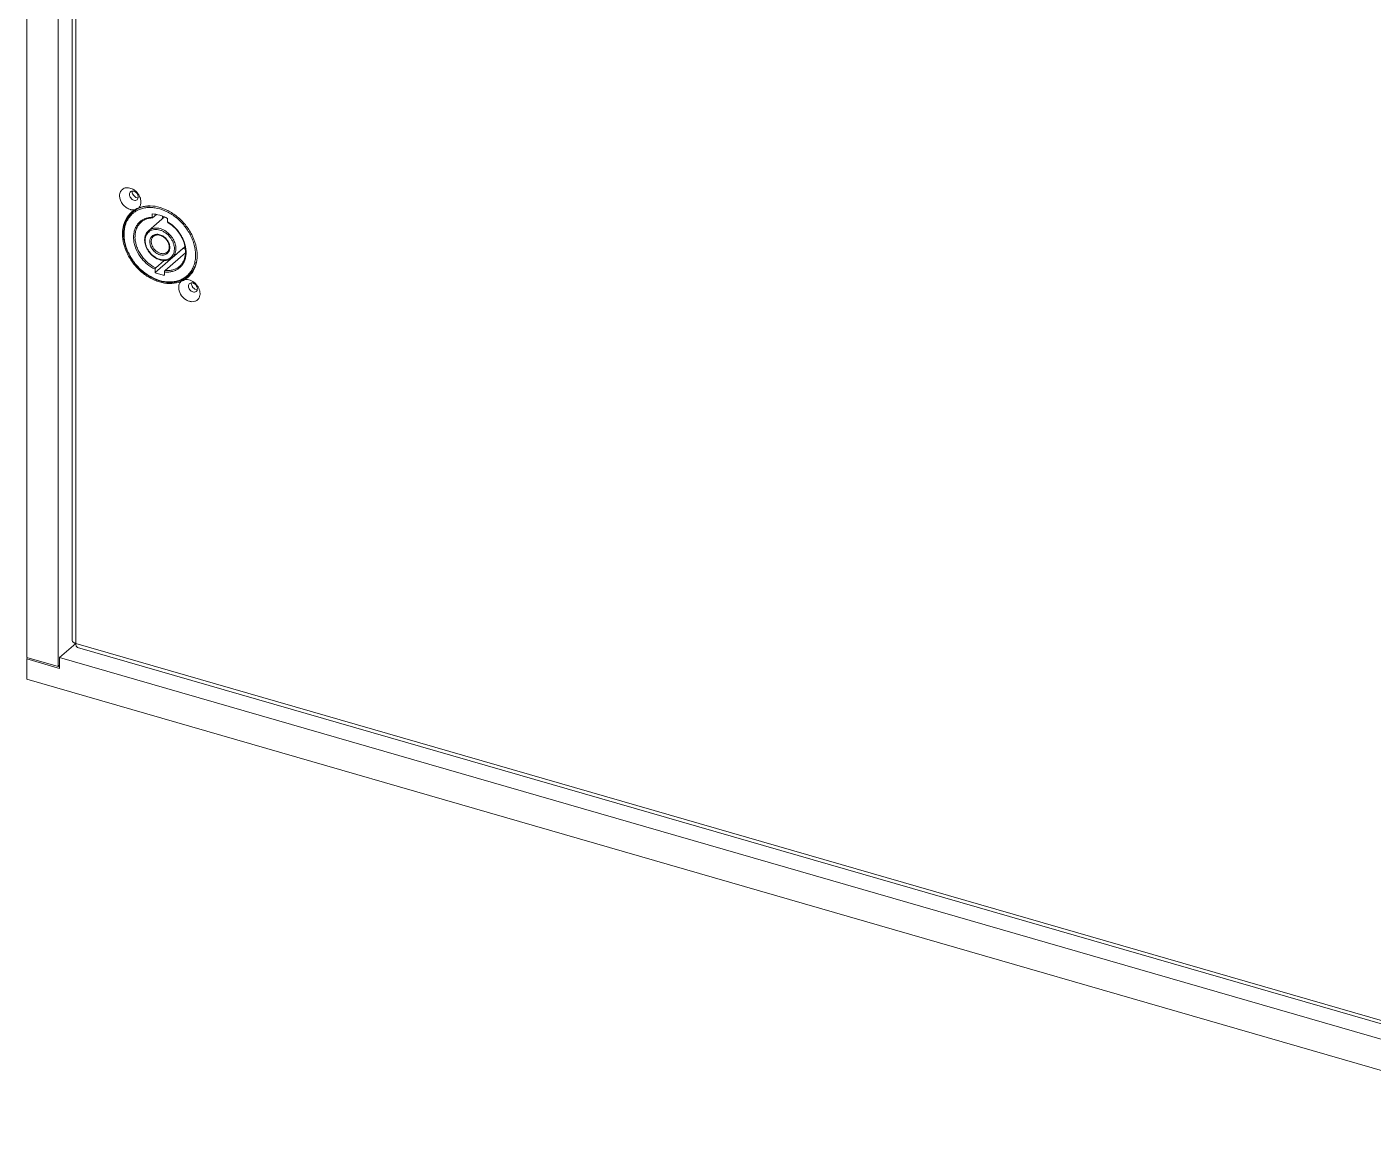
# Model space of a CAD drawing. Header units: millimetres. Extents: x 0 to 4009, y 0 to 2835.
# Drawn here: x 1597.1 to 1972, y 1770.7 to 2077.8 of the extents above; entities that cross this region are included whole.
import ezdxf

# ---------------------------------------------------------------- set-up
doc = ezdxf.new("R2010")
doc.units = ezdxf.units.MM
doc.layers.get('0').update_dxf_attribs({"lineweight": 13})

msp = doc.modelspace()

# ---------------------------------------------------------------- linework, layer by layer
for p, q in [((1609.71, 1907.04), (1609.71, 2367.76)), ((1610.71, 1906.17), (1610.71, 2366.9)), ((1597.09, 1902.31), (1597.09, 2116.22)), ((1605.75, 2113.72), (1605.75, 1899.81)), ((1626.52, 2026.25), (1627.37, 2026.99)), ((1630.97, 2021.11), (1635.39, 2024.94)), ((1631.93, 2024.82), (1631.93, 2025.76)), ((1632.08, 2024.68), (1633.18, 2025.63)), ((1636.26, 2024.51), (1636.26, 2023.57)), ((1624.14, 2020.17), (1624.14, 2020.08)), ((1630.03, 2018.47), (1630.02, 2018.38)), ((1632.8, 2009.45), (1640.55, 2016.16)), ((1635.54, 2010.02), (1641.25, 2014.96)), ((1637.52, 2013.55), (1641.1, 2016.65)), ((1638.16, 2015.94), (1638.16, 2016.03)), ((1640.55, 2016.16), (1640.55, 2016.17)), ((1644.05, 2014.24), (1644.05, 2014.33)), ((1632.8, 2009.45), (1632.8, 2010.38)), ((1635.3, 2012.81), (1632.95, 2010.77)), ((1635.39, 2009.63), (1635.39, 2008.7)), ((1641.09, 2007.5), (1641.95, 2008.13)), ((1641.97, 2008.41), (1642.82, 2009.15)), ((1610.69, 1906.19), (1606.18, 1902.28)), ((2021.21, 1787.67), (1610.71, 1906.17)), ((2021.65, 1786.62), (1611.16, 1905.12)), ((1597.09, 1902.31), (1605.75, 1899.81)), ((1597.09, 1901.88), (1597.19, 1902.28)), ((1597.09, 1901.88), (1606.18, 1899.25)), ((1597.09, 1896.25), (1597.09, 1901.88)), ((1606.18, 1902.28), (2022.74, 1782.03)), ((1606.18, 1899.25), (1606.18, 1902.28)), ((1605.75, 1899.81), (1606.18, 1900.19)), ((2031.83, 1770.75), (1597.09, 1896.25))]:
    msp.add_line(p, q)
for centre, radius, start, end in [((1624.45, 2028.73), 4.45, 26.5547, 37.8634), ((1630.84, 2020.97), 6.52, 130.7109, 143.1242), ((1631.79, 2021.92), 6.93, 141.6586, 144.4018), ((1630.96, 2021.13), 6.78, 132.4076, 134.8315), ((1630.68, 2021.14), 6.79, 129.1151, 130.9114), ((1630.94, 2021.15), 6.76, 130.8938, 132.4068), ((1630.68, 2021.15), 6.78, 124.8009, 129.1148), ((1630.87, 2021.23), 6.65, 123.6552, 130.8942), ((1630.8, 2021), 6.47, 127.7249, 130.6904), ((1630.67, 2021.16), 6.77, 121.8668, 124.7992), ((1630.84, 2020.96), 6.53, 120.0337, 127.7177), ((1626.72, 2029.19), 2.31, 277.6442, 279.4333), ((1630.95, 2021.11), 6.78, 116.4324, 123.6595), ((1630.91, 2020.84), 6.67, 116.4497, 120.055), ((1631.03, 2020.95), 6.97, 113.4121, 116.4559), ((1630.97, 2020.71), 6.81, 112.2798, 116.4518), ((1642.83, 2026.03), 8.05, 186.1339, 190.5867), ((1633.56, 2020.21), 9.86, 174.0756, 180.0505), ((1631.07, 2014.9), 10.1, 58.3273, 59.1032), ((1634.4, 2019.37), 7.22, 180.0081, 183.5357), ((1634.29, 2018.06), 2.57, 180.0064, 182.2004), ((1634.29, 2016.08), 4.29, 358.6996, 0.0023), ((1644.68, 2025.37), 10.09, 245.8125, 249.93), ((1637.35, 2013.45), 6.54, 298.9347, 307.7153), ((1637.39, 2013.4), 6.47, 307.7249, 310.6904), ((1637.53, 2013.54), 6.78, 306.8753, 309.3884), ((1637.36, 2013.42), 6.5, 310.7014, 319.0996), ((1638.44, 2014.24), 6.92, 297.2956, 300.0787), ((1637.55, 2013.52), 6.75, 309.3893, 310.893), ((1638.47, 2014.18), 6.85, 300.0828, 301.2896), ((1637.5, 2013.27), 6.8, 310.9116, 312.7426), ((1642.72, 2006.42), 2.02, 106.4505, 110.7051), ((1638.49, 2014.16), 6.82, 301.2885, 304.9379), ((1637.49, 2013.28), 6.82, 312.7439, 316.1598), ((1637.31, 2013.47), 6.58, 319.0964, 321.2558), ((1637.45, 2013.32), 6.87, 316.1681, 322.9272), ((1637.39, 2013.36), 6.94, 322.926, 324.7849), ((1642.52, 2003.57), 2.78, 351.1888, 0.0628)]:
    msp.add_arc(centre, radius, start, end)
for points, knots in [([(1623.89, 2032.76), (1623.58, 2032.58), (1623.04, 2031.99), (1622.89, 2031.22), (1622.89, 2030.83)], [0, 0, 0, 0, 0.479833, 1, 1, 1, 1]), ([(1626.37, 2032.76), (1625.96, 2032.94), (1625.11, 2033.17), (1624.23, 2032.97), (1623.89, 2032.76)], [0, 0, 0, 0, 0.531039, 1, 1, 1, 1]), ([(1625.62, 2031.19), (1625.62, 2031.35), (1625.68, 2031.65), (1625.97, 2032), (1626.4, 2032.16), (1626.89, 2032.1), (1627.37, 2031.86), (1627.88, 2031.37), (1628.11, 2030.83), (1628.11, 2030.48)], [0, 0, 0, 0, 0.116673, 0.224348, 0.334189, 0.455821, 0.590607, 0.732728, 1, 1, 1, 1]), ([(1626.35, 2032.08), (1626.36, 2031.93), (1626.42, 2031.61), (1626.59, 2031.24), (1626.77, 2030.96), (1626.99, 2030.7), (1627.19, 2030.53), (1627.33, 2030.44)], [0, 0, 0, 0, 0.235372, 0.485742, 0.614522, 0.744025, 1, 1, 1, 1]), ([(1627.01, 2032.39), (1626.95, 2032.42), (1626.75, 2032.56), (1626.54, 2032.68), (1626.37, 2032.76)], [0, 0, 0, 0, 0.253739, 1, 1, 1, 1]), ([(1627.97, 2031.47), (1627.9, 2031.55), (1627.61, 2031.9), (1627.28, 2032.2), (1627.01, 2032.39)], [0, 0, 0, 0, 0.251754, 1, 1, 1, 1]), ([(1622.89, 2030.83), (1622.89, 2029.98), (1623.45, 2028.66), (1624.73, 2027.47), (1625.54, 2027.08), (1625.95, 2026.97)], [0, 0, 0, 0, 0.492046, 0.753338, 1, 1, 1, 1]), ([(1628.11, 2030.48), (1628.11, 2030.32), (1628.05, 2030.02), (1627.77, 2029.67), (1627.33, 2029.51), (1626.84, 2029.57), (1626.37, 2029.81), (1625.85, 2030.3), (1625.62, 2030.84), (1625.62, 2031.19)], [0, 0, 0, 0, 0.116673, 0.224348, 0.334189, 0.455821, 0.590607, 0.732728, 1, 1, 1, 1]), ([(1627.33, 2030.44), (1627.38, 2030.4), (1627.6, 2030.27), (1627.84, 2030.18), (1628.03, 2030.15)], [0, 0, 0, 0, 0.260381, 1, 1, 1, 1]), ([(1628.22, 2027.47), (1628.42, 2027.67), (1628.75, 2028.2), (1628.84, 2028.8), (1628.84, 2029.11)], [0, 0, 0, 0, 0.48053, 1, 1, 1, 1]), ([(1628.84, 2029.11), (1628.84, 2029.24), (1628.8, 2029.8), (1628.63, 2030.34), (1628.44, 2030.72)], [0, 0, 0, 0, 0.238077, 1, 1, 1, 1]), ([(1626.24, 2026.27), (1625.54, 2025.67), (1624.35, 2024.1), (1623.86, 2022.21), (1623.75, 2021.23)], [0, 0, 0, 0, 0.484404, 1, 1, 1, 1]), ([(1624.09, 2021.65), (1624.15, 2022.07), (1624.33, 2022.88), (1624.78, 2024.02), (1625.39, 2025.05), (1625.9, 2025.66), (1626.18, 2025.94)], [0, 0, 0, 0, 0.259974, 0.511997, 0.757878, 1, 1, 1, 1]), ([(1624.26, 2021.62), (1624.31, 2021.92), (1624.44, 2022.51), (1624.74, 2023.37), (1625.13, 2024.16), (1625.45, 2024.65), (1625.62, 2024.88)], [0, 0, 0, 0, 0.259006, 0.511267, 0.757837, 1, 1, 1, 1]), ([(1625.95, 2026.97), (1626.01, 2026.96), (1626.21, 2026.91), (1626.42, 2026.88), (1626.57, 2026.88)], [0, 0, 0, 0, 0.255784, 1, 1, 1, 1]), ([(1626.57, 2026.88), (1626.61, 2026.88), (1626.76, 2026.87), (1626.92, 2026.88), (1627.03, 2026.9)], [0, 0, 0, 0, 0.254986, 1, 1, 1, 1]), ([(1631.93, 2024.82), (1631.55, 2024.81), (1630.81, 2024.73), (1629.76, 2024.39), (1628.83, 2023.85), (1628.04, 2023.12), (1627.43, 2022.23), (1627.01, 2021.2), (1626.78, 2020.06), (1626.76, 2018.84), (1626.94, 2017.59), (1627.44, 2015.88), (1628.32, 2014.25), (1629.48, 2012.81), (1630.81, 2011.53), (1631.97, 2010.76), (1632.8, 2010.38)], [0, 0, 0, 0, 0.057558, 0.112824, 0.166631, 0.220046, 0.274199, 0.3301, 0.388486, 0.449752, 0.513946, 0.580808, 0.720036, 0.791202, 0.862183, 1, 1, 1, 1]), ([(1627.1, 2026.91), (1627.29, 2027.04), (1627.65, 2027.26), (1628.04, 2027.42), (1628.22, 2027.47)], [0, 0, 0, 0, 0.563137, 1, 1, 1, 1]), ([(1644.49, 2014.2), (1644.49, 2016.2), (1643.6, 2019.3), (1641.31, 2022.77), (1639.03, 2025.07), (1636.4, 2026.8), (1633.59, 2027.85), (1630.8, 2028.15), (1629.02, 2027.79), (1628.22, 2027.47)], [0, 0, 0, 0, 0.2502, 0.384909, 0.5203, 0.652124, 0.776867, 0.892642, 1, 1, 1, 1]), ([(1628.26, 2027.34), (1628.75, 2027.56), (1629.8, 2027.88), (1630.89, 2027.97), (1631.45, 2027.97)], [0, 0, 0, 0, 0.489152, 1, 1, 1, 1]), ([(1628.39, 2027.01), (1628.77, 2027.17), (1629.56, 2027.41), (1630.81, 2027.59), (1632.13, 2027.56), (1633.95, 2027.28), (1635.77, 2026.61), (1637.48, 2025.62), (1639.14, 2024.42), (1640.98, 2022.57), (1642.42, 2020.4), (1643.25, 2018.55), (1643.85, 2016.7), (1644.05, 2015.26), (1644.05, 2014.33)], [0, 0, 0, 0, 0.05275, 0.107269, 0.16391, 0.22284, 0.347133, 0.412253, 0.478773, 0.613862, 0.748322, 0.814089, 0.878211, 1, 1, 1, 1]), ([(1632.02, 2024.65), (1631.72, 2024.64), (1631.14, 2024.57), (1630.32, 2024.35), (1629.56, 2023.99), (1629.11, 2023.67), (1628.91, 2023.49)], [0, 0, 0, 0, 0.262244, 0.514433, 0.759203, 1, 1, 1, 1]), ([(1636.26, 2024.51), (1635.58, 2024.9), (1634.17, 2025.5), (1632.66, 2025.75), (1631.93, 2025.76)], [0, 0, 0, 0, 0.517576, 1, 1, 1, 1]), ([(1631.93, 2024.82), (1631.93, 2024.79), (1631.93, 2024.75), (1631.95, 2024.7), (1631.97, 2024.66), (1632, 2024.65), (1632.01, 2024.65), (1632.02, 2024.65)], [0, 0, 0, 0, 0.333789, 0.606299, 0.81737, 0.908947, 1, 1, 1, 1]), ([(1632.02, 2024.65), (1632.02, 2024.65), (1632.04, 2024.65), (1632.07, 2024.66), (1632.08, 2024.68)], [0, 0, 0, 0, 0.216025, 1, 1, 1, 1]), ([(1623.99, 2020.21), (1623.99, 2020.33), (1623.99, 2020.81), (1624.04, 2021.29), (1624.09, 2021.65)], [0, 0, 0, 0, 0.253626, 1, 1, 1, 1]), ([(1624.14, 2020.17), (1624.14, 2020.29), (1624.15, 2020.78), (1624.2, 2021.26), (1624.26, 2021.62)], [0, 0, 0, 0, 0.254048, 1, 1, 1, 1]), ([(1628.91, 2023.49), (1628.77, 2023.37), (1628.51, 2023.12), (1628.16, 2022.69), (1627.87, 2022.22), (1627.53, 2021.53), (1627.26, 2020.58), (1627.19, 2019.78), (1627.19, 2019.37)], [0, 0, 0, 0, 0.118457, 0.23764, 0.358239, 0.480875, 0.733904, 1, 1, 1, 1]), ([(1629.87, 2018.51), (1629.87, 2018.76), (1629.92, 2019.26), (1630.13, 2019.98), (1630.48, 2020.61), (1630.8, 2020.96), (1630.97, 2021.11)], [0, 0, 0, 0, 0.263189, 0.515672, 0.760025, 1, 1, 1, 1]), ([(1630.03, 2018.47), (1630.03, 2018.72), (1630.09, 2019.22), (1630.33, 2019.91), (1630.73, 2020.51), (1631.25, 2020.97), (1631.88, 2021.29), (1632.6, 2021.45), (1633.37, 2021.44), (1634.16, 2021.28), (1634.95, 2020.96), (1635.96, 2020.35), (1636.84, 2019.49), (1637.5, 2018.49), (1637.88, 2017.68), (1638.11, 2016.86), (1638.16, 2016.3), (1638.16, 2016.03)], [0, 0, 0, 0, 0.059449, 0.115798, 0.169953, 0.223266, 0.277284, 0.333391, 0.392535, 0.455108, 0.52097, 0.589537, 0.730602, 0.801212, 0.870236, 0.936717, 1, 1, 1, 1]), ([(1630.97, 2021.11), (1631.11, 2021.24), (1631.43, 2021.46), (1631.97, 2021.69), (1632.56, 2021.83), (1633.18, 2021.85), (1633.83, 2021.78), (1634.72, 2021.54), (1635.81, 2020.99), (1636.94, 2020.02), (1637.7, 2019.01), (1638.14, 2018.12), (1638.46, 2017.24), (1638.57, 2016.54), (1638.57, 2016.08)], [0, 0, 0, 0, 0.051959, 0.104819, 0.159357, 0.216137, 0.275467, 0.337399, 0.467904, 0.604498, 0.742058, 0.809615, 0.875462, 1, 1, 1, 1]), ([(1635.39, 2009.63), (1635.78, 2009.58), (1636.55, 2009.56), (1637.66, 2009.74), (1638.68, 2010.13), (1639.57, 2010.71), (1640.31, 2011.48), (1640.87, 2012.4), (1641.25, 2013.45), (1641.4, 2014.4), (1641.42, 2015.19), (1641.37, 2016.02), (1641.19, 2017.08), (1640.78, 2018.33), (1640.19, 2019.56), (1639.43, 2020.72), (1638.24, 2022.13), (1637.16, 2023.02), (1636.38, 2023.5)], [0, 0, 0, 0, 0.059951, 0.117204, 0.172349, 0.226285, 0.280104, 0.334917, 0.391674, 0.451035, 0.481831, 0.513367, 0.578543, 0.646302, 0.716099, 0.78722, 0.858855, 1, 1, 1, 1]), ([(1636.31, 2023.4), (1636.29, 2023.42), (1636.27, 2023.46), (1636.26, 2023.51), (1636.26, 2023.55), (1636.26, 2023.57)], [0, 0, 0, 0, 0.407582, 0.682239, 1, 1, 1, 1]), ([(1639.58, 2011.17), (1639.77, 2011.33), (1640.11, 2011.69), (1640.55, 2012.31), (1640.88, 2013), (1641.12, 2013.76), (1641.25, 2014.58), (1641.29, 2015.75), (1641.05, 2017.28), (1640.48, 2018.76), (1639.84, 2019.91), (1639.08, 2021.01), (1637.95, 2022.25), (1636.88, 2023.06), (1636.31, 2023.4)], [0, 0, 0, 0, 0.050988, 0.1027, 0.155707, 0.210534, 0.267506, 0.326792, 0.452039, 0.585147, 0.65388, 0.723435, 0.862946, 1, 1, 1, 1]), ([(1623.7, 2020.2), (1623.7, 2018.21), (1624.59, 2015.11), (1626.88, 2011.63), (1629.16, 2009.34), (1631.79, 2007.61), (1634.6, 2006.55), (1637.39, 2006.26), (1639.17, 2006.62), (1639.97, 2006.93)], [0, 0, 0, 0, 0.2502, 0.384909, 0.5203, 0.652124, 0.776867, 0.892642, 1, 1, 1, 1]), ([(1641.6, 2008.11), (1641.24, 2007.85), (1640.47, 2007.38), (1639.17, 2006.9), (1637.77, 2006.66), (1636.3, 2006.65), (1634.79, 2006.88), (1633.27, 2007.34), (1631.78, 2008.02), (1630.34, 2008.89), (1628.98, 2009.95), (1627.33, 2011.57), (1625.96, 2013.45), (1624.96, 2015.49), (1624.4, 2017.06), (1624.06, 2018.64), (1623.99, 2019.69), (1623.99, 2020.21)], [0, 0, 0, 0, 0.05265, 0.106327, 0.161673, 0.219135, 0.278948, 0.341125, 0.405482, 0.471667, 0.539198, 0.607501, 0.743703, 0.810583, 0.875846, 0.939074, 1, 1, 1, 1]), ([(1640.51, 2007.73), (1640.15, 2007.53), (1639.37, 2007.19), (1638.11, 2006.89), (1636.77, 2006.8), (1634.89, 2006.96), (1632.99, 2007.55), (1631.19, 2008.48), (1629.42, 2009.67), (1627.45, 2011.53), (1625.91, 2013.76), (1625, 2015.68), (1624.51, 2017.15), (1624.21, 2018.62), (1624.14, 2019.6), (1624.14, 2020.08)], [0, 0, 0, 0, 0.052234, 0.106001, 0.161802, 0.219931, 0.343066, 0.407958, 0.474485, 0.610189, 0.7458, 0.812217, 0.876962, 0.939644, 1, 1, 1, 1]), ([(1627.2, 2018.93), (1627.25, 2018.1), (1627.54, 2016.85), (1628.24, 2015.3), (1628.94, 2014.16), (1629.78, 2013.12), (1631.05, 2011.88), (1632.16, 2011.14), (1632.95, 2010.77)], [0, 0, 0, 0, 0.237538, 0.362943, 0.491022, 0.620333, 0.749341, 1, 1, 1, 1]), ([(1637.52, 2013.55), (1637.37, 2013.42), (1637.04, 2013.19), (1636.49, 2012.95), (1635.89, 2012.81), (1635.25, 2012.78), (1634.6, 2012.85), (1633.71, 2013.09), (1632.63, 2013.63), (1631.5, 2014.59), (1630.75, 2015.59), (1630.3, 2016.47), (1629.98, 2017.35), (1629.87, 2018.05), (1629.87, 2018.51)], [0, 0, 0, 0, 0.05363, 0.107966, 0.163633, 0.22113, 0.280764, 0.342633, 0.472199, 0.607268, 0.743256, 0.810169, 0.875553, 1, 1, 1, 1]), ([(1638.16, 2015.94), (1638.16, 2015.68), (1638.1, 2015.18), (1637.85, 2014.49), (1637.46, 2013.9), (1636.94, 2013.43), (1636.3, 2013.11), (1635.59, 2012.96), (1634.82, 2012.96), (1634.03, 2013.13), (1633.24, 2013.44), (1632.23, 2014.06), (1631.35, 2014.91), (1630.68, 2015.92), (1630.31, 2016.72), (1630.08, 2017.55), (1630.02, 2018.11), (1630.02, 2018.38)], [0, 0, 0, 0, 0.059449, 0.115798, 0.169953, 0.223266, 0.277284, 0.333391, 0.392535, 0.455108, 0.52097, 0.589537, 0.730602, 0.801212, 0.870236, 0.936717, 1, 1, 1, 1]), ([(1636.88, 2016.4), (1636.88, 2016.78), (1636.76, 2017.37), (1636.42, 2018.09), (1635.96, 2018.79), (1635.35, 2019.37), (1634.65, 2019.79), (1634.11, 2020), (1633.56, 2020.11), (1633.03, 2020.1), (1632.55, 2019.99), (1632.11, 2019.76), (1631.76, 2019.43), (1631.5, 2019.01), (1631.34, 2018.53), (1631.31, 2018.18), (1631.31, 2018.01)], [0, 0, 0, 0, 0.129388, 0.198492, 0.269174, 0.410268, 0.47877, 0.544507, 0.606907, 0.66586, 0.721803, 0.775739, 0.829101, 0.883451, 0.940136, 1, 1, 1, 1]), ([(1631.31, 2018.01), (1631.31, 2017.62), (1631.43, 2017.03), (1631.77, 2016.31), (1632.23, 2015.62), (1632.83, 2015.03), (1633.54, 2014.62), (1634.08, 2014.4), (1634.63, 2014.3), (1635.15, 2014.3), (1635.64, 2014.42), (1636.07, 2014.65), (1636.43, 2014.97), (1636.69, 2015.39), (1636.85, 2015.88), (1636.88, 2016.22), (1636.88, 2016.4)], [0, 0, 0, 0, 0.129388, 0.198492, 0.269174, 0.410268, 0.47877, 0.544507, 0.606907, 0.66586, 0.721803, 0.775739, 0.829101, 0.883451, 0.940136, 1, 1, 1, 1]), ([(1632.33, 2019.54), (1632.24, 2019.45), (1632.06, 2019.25), (1631.86, 2018.9), (1631.74, 2018.49), (1631.72, 2018.21), (1631.72, 2018.06)], [0, 0, 0, 0, 0.237422, 0.480444, 0.733721, 1, 1, 1, 1]), ([(1631.72, 2017.96), (1631.73, 2017.7), (1631.83, 2017.16), (1632.19, 2016.39), (1632.72, 2015.71), (1633.38, 2015.17), (1634, 2014.86), (1634.52, 2014.73), (1634.89, 2014.69), (1635.25, 2014.71), (1635.58, 2014.79), (1635.89, 2014.93), (1636.07, 2015.06), (1636.15, 2015.13)], [0, 0, 0, 0, 0.125684, 0.259477, 0.397129, 0.533402, 0.663401, 0.725084, 0.784202, 0.840822, 0.895259, 0.948066, 1, 1, 1, 1]), ([(1636.73, 2016.53), (1636.73, 2016.79), (1636.64, 2017.35), (1636.36, 2018), (1636.04, 2018.49), (1635.65, 2018.94), (1635.1, 2019.42), (1634.35, 2019.81), (1633.7, 2019.94), (1633.21, 2019.93), (1632.88, 2019.85), (1632.59, 2019.73), (1632.41, 2019.6), (1632.33, 2019.54)], [0, 0, 0, 0, 0.124802, 0.260107, 0.330232, 0.400898, 0.540404, 0.672743, 0.793316, 0.848782, 0.90118, 0.951277, 1, 1, 1, 1]), ([(1636.15, 2015.13), (1636.24, 2015.21), (1636.41, 2015.39), (1636.59, 2015.72), (1636.71, 2016.11), (1636.73, 2016.39), (1636.73, 2016.53)], [0, 0, 0, 0, 0.23207, 0.472404, 0.727249, 1, 1, 1, 1]), ([(1638.57, 2015.98), (1638.57, 2015.74), (1638.52, 2015.27), (1638.31, 2014.61), (1637.98, 2014.02), (1637.68, 2013.69), (1637.52, 2013.55)], [0, 0, 0, 0, 0.265536, 0.518582, 0.761939, 1, 1, 1, 1]), ([(1644.05, 2014.24), (1644.05, 2013.78), (1643.98, 2012.87), (1643.67, 2011.57), (1643.16, 2010.39), (1642.7, 2009.68), (1642.44, 2009.36)], [0, 0, 0, 0, 0.264041, 0.517588, 0.762097, 1, 1, 1, 1]), ([(1643.06, 2009.36), (1643.53, 2010.03), (1644.27, 2011.61), (1644.49, 2013.32), (1644.49, 2014.2)], [0, 0, 0, 0, 0.48275, 1, 1, 1, 1]), ([(1632.95, 2010.77), (1632.92, 2010.75), (1632.88, 2010.7), (1632.84, 2010.6), (1632.8, 2010.49), (1632.8, 2010.41), (1632.8, 2010.38)], [0, 0, 0, 0, 0.211518, 0.469371, 0.743182, 1, 1, 1, 1]), ([(1632.8, 2009.45), (1633.22, 2009.26), (1634.07, 2008.95), (1634.95, 2008.76), (1635.39, 2008.7)], [0, 0, 0, 0, 0.510528, 1, 1, 1, 1]), ([(1635.39, 2009.63), (1635.39, 2009.66), (1635.4, 2009.74), (1635.43, 2009.85), (1635.48, 2009.95), (1635.52, 2010), (1635.54, 2010.02)], [0, 0, 0, 0, 0.256813, 0.530636, 0.788496, 1, 1, 1, 1]), ([(1635.54, 2010.02), (1635.92, 2009.98), (1636.67, 2009.97), (1637.76, 2010.16), (1638.74, 2010.55), (1639.32, 2010.95), (1639.58, 2011.17)], [0, 0, 0, 0, 0.2649, 0.517761, 0.761399, 1, 1, 1, 1]), ([(1644.24, 2012.32), (1644.15, 2011.93), (1643.93, 2011.18), (1643.42, 2010.13), (1642.78, 2009.19), (1642.25, 2008.66), (1641.97, 2008.41)], [0, 0, 0, 0, 0.259314, 0.510915, 0.756925, 1, 1, 1, 1]), ([(1639.97, 2006.93), (1639.77, 2006.73), (1639.44, 2006.21), (1639.35, 2005.6), (1639.35, 2005.29)], [0, 0, 0, 0, 0.48053, 1, 1, 1, 1]), ([(1641.09, 2007.5), (1641.02, 2007.46), (1640.65, 2007.26), (1640.27, 2007.08), (1639.97, 2006.93)], [0, 0, 0, 0, 0.196331, 1, 1, 1, 1]), ([(1645.3, 2003.58), (1645.3, 2004.1), (1645.08, 2004.91), (1644.52, 2005.85), (1643.77, 2006.69), (1642.64, 2007.42), (1641.57, 2007.58), (1641.09, 2007.5)], [0, 0, 0, 0, 0.246782, 0.379452, 0.513692, 0.771475, 1, 1, 1, 1]), ([(1642.01, 2008.31), (1641.88, 2008.26), (1641.62, 2008.13), (1641.41, 2007.95), (1641.31, 2007.85)], [0, 0, 0, 0, 0.503164, 1, 1, 1, 1]), ([(1642.08, 2005.66), (1642.08, 2005.81), (1642.13, 2006.11), (1642.42, 2006.47), (1642.86, 2006.62), (1643.35, 2006.57), (1643.82, 2006.33), (1644.34, 2005.83), (1644.56, 2005.29), (1644.56, 2004.94)], [0, 0, 0, 0, 0.116673, 0.224348, 0.334189, 0.455821, 0.590607, 0.732728, 1, 1, 1, 1]), ([(1644.56, 2004.94), (1644.56, 2004.79), (1644.51, 2004.49), (1644.22, 2004.13), (1643.78, 2003.98), (1643.3, 2004.04), (1642.82, 2004.28), (1642.3, 2004.77), (1642.08, 2005.31), (1642.08, 2005.66)], [0, 0, 0, 0, 0.116673, 0.224348, 0.334189, 0.455821, 0.590607, 0.732728, 1, 1, 1, 1]), ([(1642.81, 2006.55), (1642.81, 2006.39), (1642.87, 2006.07), (1643.04, 2005.7), (1643.23, 2005.42), (1643.45, 2005.17), (1643.64, 2005), (1643.78, 2004.91)], [0, 0, 0, 0, 0.235372, 0.485742, 0.614522, 0.744025, 1, 1, 1, 1]), ([(1639.35, 2005.29), (1639.35, 2004.65), (1639.77, 2003.33), (1640.93, 2002.09), (1642.11, 2001.48), (1643.01, 2001.3), (1643.86, 2001.39), (1644.35, 2001.66), (1644.55, 2001.82)], [0, 0, 0, 0, 0.256761, 0.530454, 0.661734, 0.783459, 0.895099, 1, 1, 1, 1]), ([(1643.78, 2004.91), (1643.84, 2004.87), (1644.06, 2004.74), (1644.3, 2004.65), (1644.48, 2004.61)], [0, 0, 0, 0, 0.260381, 1, 1, 1, 1]), ([(1644.55, 2001.82), (1644.74, 2001.98), (1645.07, 2002.39), (1645.22, 2002.89), (1645.26, 2003.15)], [0, 0, 0, 0, 0.485972, 1, 1, 1, 1]), ([(1610.71, 1906.17), (1610.57, 1906.21), (1610.31, 1906.31), (1609.99, 1906.51), (1609.77, 1906.75), (1609.71, 1906.95), (1609.71, 1907.04)], [0, 0, 0, 0, 0.315677, 0.58638, 0.809407, 1, 1, 1, 1]), ([(1611.16, 1905.12), (1611.09, 1905.14), (1610.95, 1905.23), (1610.81, 1905.47), (1610.73, 1905.8), (1610.71, 1906.04), (1610.71, 1906.17)], [0, 0, 0, 0, 0.180598, 0.399398, 0.673435, 1, 1, 1, 1])]:
    msp.add_open_spline(points, degree=3, knots=knots)

doc.saveas('drawing.dxf')
